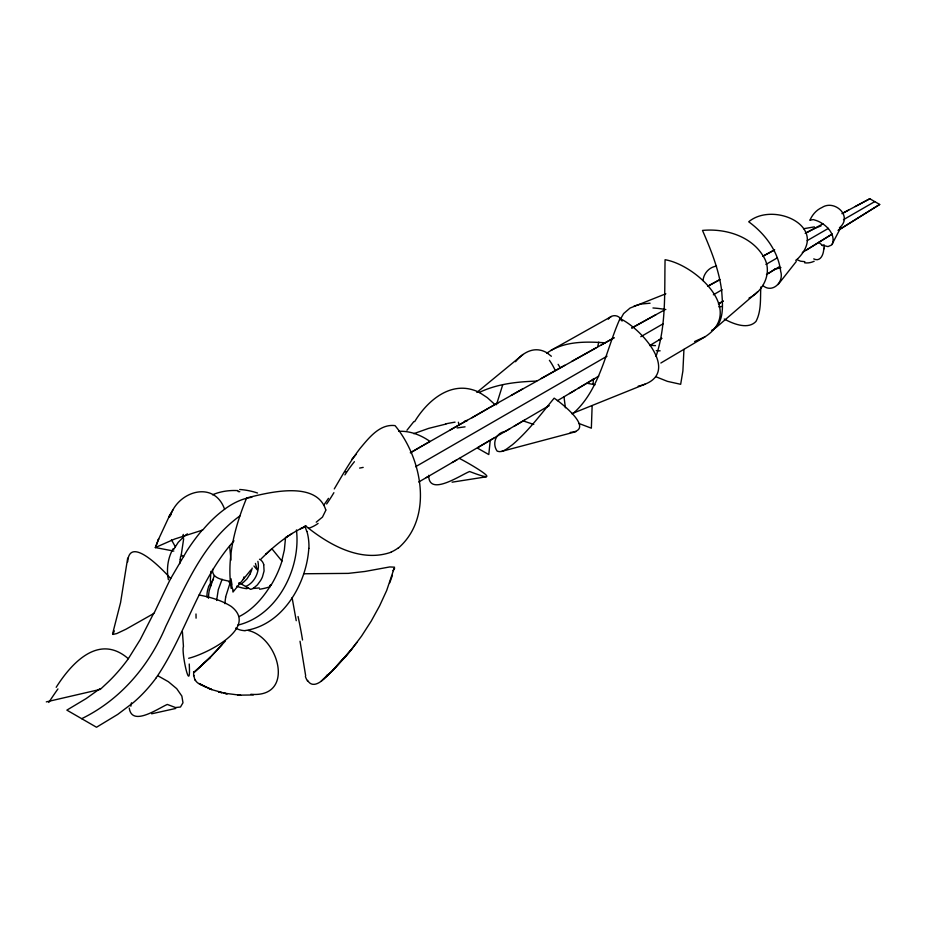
<?xml version="1.0" encoding="UTF-8"?>
<svg xmlns="http://www.w3.org/2000/svg" width="926" height="926" viewBox="0 0 926 926"><rect width="100%" height="100%" fill="white"/><g stroke="black" fill="none" stroke-linecap="round" stroke-linejoin="round"><path stroke-width="1.39" d="M173.81 551.074L155.336 547.544L174.597 539.059L202.377 530.158M760.813 286.979C760.211 298.45 761.519 310.939 755.986 321.438C747.988 329.957 733.045 323.822 724.248 319.019M129.258 708.089C131.851 727.049 158.358 708.274 167.317 704.443L175.489 707.545L180.477 707.036L182.978 702.765L181.855 696.074L176.716 688.666L168.358 681.698L157.651 675.644L155.765 678.307M114.326 630.907L112.868 634.449L116.722 633.581L125.982 629.217L153.959 613.394L168 583.982A275.554 162.42 -59.2 0 1 170.662 578.611L186.844 550.947A123.251 72.182 -59.2 0 1 202.308 529.973M285.578 537.277L284.351 550.009L281.782 560.855M683.944 349.426L682.89 371.002L680.668 384.302L667.38 381.35L655.828 376.72M592.119 406.364L591.355 428.182L578.831 423.437M216.626 600.476L218.281 589.677L222.101 579.271M308.809 548.389C306.494 584.028 282.754 625.108 245.043 630.571M823.978 245.367L824.013 244.684M593.057 384.464L593.45 378.584M193.661 671.697L193.638 675.772M823.746 248.214C823.862 253.689 820.737 262.44 813.722 258.898M490.178 440.961L488.789 454.55L477.561 448.184M181.033 556.352L183.672 538.747M233.387 590.383L233.202 591.436M127.684 558.123L120.554 602.664L112.567 633.928M212.621 569.316C211.452 579.039 224.254 579.815 230.968 581.69M703.019 280.613C703.61 273.425 709.27 267.024 716.527 266.132M210.873 571.354L210.306 581.215M428.703 475.316C428.576 497.1 460.754 474.957 469.632 471.508C509.092 486.763 469.737 463.579 459.319 458.382M225.539 597.212L230.528 581.54M597.721 346.59L598.752 342.145M209.565 589.48L214.265 575.706M496.452 404.731L502.76 384.684M252.196 568.066L251.467 570.59A17.501 10.14 -62.7 0 1 249.823 574.34M243.318 579.317L244.001 576.898M356.95 642.401L345.954 656.233L332.538 670.598L350.699 650.55L361.534 636.127L371.199 621.149L379.602 605.859L386.686 590.487L394.534 567.187L389.753 566.943L364.937 571.469L348.269 573.379L303.994 573.761M389.73 582.848L392.416 575.266M656.013 356.429C666.419 325.35 664.37 291.991 665.076 259.72C695.322 264.767 745.824 310.777 704.86 336.914L660.851 363.015M158.392 539.626L170.141 514.37M155.406 547.706L158.659 538.897L155.441 547.335M620.026 319.968L623.603 313.59L630.05 308.057L665.84 293.774M170.592 515.192C178.591 491.104 214.172 480.119 224.59 509.207A76.163 45.177 -60.2 0 1 251.837 497.274M208.477 586.528L213.466 579.167M394.615 568.321L392.937 570.671M153.693 613.278L140.243 639.6L128.274 658.803A111.479 63.906 -59.6 0 1 107.983 682.196L100.297 689.384L46.3 701.885M169.678 516.754L171.067 513.953M233.989 540.819C198.951 579.942 186.311 632.562 157.64 675.679M822.867 245.344L827.983 246.594L831.641 245.008L840.009 229.069M173.81 549.257L178.232 542.312L184.089 536.467M249.846 574.351L246.964 578.877L243.492 582.257A11.922 6.621 -62 0 1 242.577 582.836M171.055 513.189L168.856 517.136L172.873 509.948M832.381 244.047C836.224 233.051 824.059 222.483 814.73 220.041C813.283 218.548 808.201 221.592 810.238 219.566C812.623 214.334 816.755 209.762 822.091 207.436C834.303 199.437 852.429 215.561 840.357 227.009M334.286 488.916C342.412 475.165 350.248 461.171 360.017 448.508C368.837 438.01 379.706 423.703 395.043 425.613C421.967 457.988 433.819 517.24 398.33 548.088M270.901 585.047C263.042 597.826 252.775 609.794 239.139 616.577M414.651 421.654C426.481 402.058 448.439 382.172 473.105 389.939A85.505 57.933 -75.9 0 1 480.015 392.763M328.487 498.35L323.868 505.04M762.711 285.428C772.11 293.739 784.183 282.384 780.687 271.399C778.199 251.154 764.853 233.572 748.717 221.789C773.268 201.139 829.592 226.419 797.911 258.597M56.185 687.312C71.823 662.576 99.117 633.257 128.309 658.699M232.97 592.073L250.9 569.907M778.106 284.548L796.267 261.514M406.942 430.266L413.876 421.55M327.538 674.51C323.706 680.402 312.849 689.777 307.606 680.355M351.579 649.404L332.538 670.598M515.527 361.73C521.303 354.369 530.459 348.083 540.228 350.167A83.12 40.42 -82.2 0 1 547.59 353.223M351.764 459.435L356.059 454.516M608.336 319.204C611.345 314.169 618.753 314.597 621.277 319.84M225.423 640.977L209.207 658.455L194.298 672.091L210.341 657.24L194.298 672.172M712.742 329.911C724.896 321.692 722.523 303.913 721.713 291.169C719.132 269.917 710.925 249.916 702.498 230.424C725.151 228.247 751.576 236.003 763.591 256.745C772.863 271.619 763.904 290.995 749.03 298.068M209.207 658.455L221.731 645.04M840.113 227.252L839.373 227.97M261.063 558.98C273.645 546.375 287.616 534.742 303.844 527.149L300.383 528.781L305.939 526.419M327.723 675.297L334.02 669.197L326.033 676.721M266.445 553.655L265.889 554.176L271.283 549.268M323.267 679.29L329.494 673.526L321.253 681.085M715.983 327.63L757.7 291.713M797.494 258.967L795.735 260.368M476.844 392.427L522.993 354.484M100.158 688.55L86.176 698.563L66.857 710.126L96.512 727.246L117.729 714.397L133.263 702.66A100.077 58.107 -60.4 0 0 155.811 678.376M546.722 353.269C563.413 341.104 585.278 341.416 605.002 342.805M774.564 269.327L780.942 267.649M774.53 269.35L768.603 273.239M292.176 533.434L286.47 537.092L288.53 535.784M240.008 515.828C203.014 542.555 185.165 586.598 165.823 626.346C149.306 665.782 120.484 699.801 81.685 718.68M855.277 206.521L869.815 198.754L879.7 204.461L838.099 230.377M879.7 204.461L838.458 230.169M831.259 234.637L806.546 249.939M832.335 233.965L802.333 252.532M766.462 274.617L779.623 266.526M410.704 452.664L422.754 445.545M774.715 269.547L775.317 269.177M718.437 303.959L723.252 301.031M718.553 303.902L723.032 301.17M650.399 345.155L651.071 345.363M316.229 522.183L322.468 517.102L325.72 510.492A12.663 4.503 -33.9 0 0 325.732 509.913M649.682 345.583L661.777 338.291M658.872 340.05L661.685 338.36M598.763 376.095L557.383 400.715M569.49 393.538L575 390.263M577.963 388.503L586.852 383.214L595.071 384.776M587.813 382.635L594.55 378.618M472.005 417.811L488.824 408.019M547.127 406.792L548.91 405.738M548.852 405.773L452.305 462.479M514.092 426.296L522.391 421.399M524.66 420.068L523.225 420.913L533.758 424.444M478.129 447.397L493.801 438.218M426.226 477.642L457.004 459.736M418.714 482.006L428.703 476.207M415.589 466.716L607.016 356.197M640.792 336.694L663.317 323.683M713.356 294.792L722.118 289.734M765.906 264.454L777.169 257.949M807.194 240.621L828.469 228.34M843.482 219.67L874.757 201.613M509.937 428.726L505.955 431.03M410.299 452.745L498.431 402.567M423.784 444.955L430 441.436C420.925 435.07 410.021 430.729 398.793 431.319M505.295 431.4C495.63 432.882 491.856 443.751 497.169 451.136C502.806 453.427 508.142 447.559 512.425 444.735C528.341 431.157 540.9 414.211 554.165 398.157C561.399 403.018 596.031 430.15 570.242 432.43M450.001 430.058L467.167 420.288M511.372 395.275L522.808 388.827M489.9 407.405L614.042 337.84M550.958 350.398L611.31 316.53M541.27 378.445L564.767 365.284M596.182 347.759L571.793 361.36M601.136 345.004L613.915 337.874M632.111 327.827L656.048 314.608M631.706 328.059L664.555 309.932M704.86 336.914L694.581 341.52M707.626 286.296L719.942 279.583L707.985 286.111M762.885 256.224L774.692 249.823M762.769 256.294L773.789 250.321M805.18 233.375L822.959 223.826L821.999 224.335M841.908 213.663L848.725 210.017M842.672 213.258L869.815 198.754M805.747 233.074L811.836 229.937A87.773 52.794 -58.6 0 1 821.038 225.921M479.321 392.439C497.135 383.862 517.136 381.72 536.663 381.107M573.379 413.239C600.187 389.487 605.893 350.063 620.015 318.59C641.475 328.383 682.381 374.428 640.56 385.598M413.748 433.681L428.68 428.368L445.95 424.062M391.177 552.185C360.561 563.008 328.51 544.604 305.186 525.563M644.936 384.221L571.77 413.702M634.102 306.055L641.012 304.052L650.087 303.207M345.329 471.89L346.023 471.635M270.762 585.174L269.721 585.533M711.562 330.327L712.163 330.142M245.645 586.494C254.963 582.709 260.113 570.891 257.879 561.306M188.649 658.282C205.919 654.15 259.222 628.071 231.187 606.414C221.499 600.256 210.248 597.154 199.078 595.001M501.73 451.356L575.856 431.701M306.147 526.2L303.543 526.836M175.72 708.459L151.644 713.796M639.982 385.748L638.199 386.154M814.394 226.893L803.594 228.722M452.096 482.18L486.277 476.821M464.898 420.983L467.167 420.705M721.921 306.46L718.796 306.819M259.292 587.964L253.134 588.45M237.681 625.166C277.349 615.697 301.089 568.564 296.436 529.927M253.33 694.975L237.936 695.16M804.856 261.676L800.573 261.201L796.835 259.593M240.737 695.287L223.455 693.076L227.287 693.91M655.492 345.641L651.534 345.398M238.086 491.567L239.788 491.694M250.842 694.28C295.51 698.227 279.085 637.609 248.411 630.525M247.034 588.16L248.55 588.311M226.326 693.701L211.811 689.65L200.722 684.407L206.475 687.358L201.405 684.904M238.607 583.473L242.299 584.341L241.628 583.831M218.536 691.872L221.939 692.717L219.092 692M238.954 582.894L240.066 582.871M208.79 688.423L211.753 689.546L205.838 687.034M199.9 684.059L202.204 685.252L198.951 683.492M479.981 392.832L487.308 397.648L494.912 404.535M241.316 583.993L250.587 589.353A11.922 7.142 -57.9 0 0 253.608 588.103L257.382 584.896L260.576 580.544A17.501 10.047 -57.3 0 0 262.44 576.921L264.072 570.972L263.736 564.848M821.686 244.638L818.7 242.427M547.567 353.281L551.375 356.267M181.334 554.917L183.695 556.7M272.14 549.06L281.782 560.924M180.292 559.339L181.218 560.299M253.921 565.994L257.196 569.814L255.437 563.425M170.743 578.646C164.411 571.469 129.339 534.001 127.684 561.885M558.123 364.323L560.218 367.749M175.361 546.803L171.449 539.812M194.9 679.892L195.328 680.564M621.682 320.454L622.075 321.102M305.036 526.674L306.795 531.42M565.404 407.776L563.98 396.756M305.661 675.748L300.024 641.243M458.972 425.046L458.382 422.221M296.239 620.686L292.095 597.629M231.176 588.45C226.569 557.649 234.984 526.304 246.64 497.968C268.355 492.563 316.322 480.073 325.767 509.89M210.781 585.834L210.387 582.361M189.24 664C191.057 697.22 181.079 652.344 183.452 646.441L182.434 632.122M230.979 560.149L229.636 545.854M130.855 706.225A49.472 13.126 -58.4 0 1 131.492 702.822M196.069 618.174A98.943 6.54 -89.1 0 1 195.999 613.984M233.097 590.418A58.87 3.704 82.9 0 1 231.627 585.406M231.986 584.792A57.574 3.6 86.1 0 1 231.037 578.762M318.093 523.41A66.059 36.982 23 0 1 308.508 528.352M333.892 492.69A43.059 6.32 -62.2 0 1 326.635 503.987M398.238 547.937A41.589 39.123 -88 0 1 391.131 552.081M307.467 680.957A29.319 10.475 -86.3 0 1 305.383 676.478M298.045 616.531A95.76 19.978 81.5 0 1 302.536 640.005M245.008 630.687A52.03 31.334 -60.4 0 1 235.667 628.083M206.984 596.969A22.074 17.501 75 0 1 208.709 586.702M282.025 560.913A63.778 37.028 -61.7 0 1 270.971 585.336M246.964 588.693A35.697 31.195 -1.9 0 1 236.686 586.204M230.204 582.894A35.697 31.195 -1.9 0 1 229.011 582.095M270.392 586.586A45.004 33.903 1 0 1 259.627 589.225M239.707 489.484A64.588 56.359 25 0 1 257.521 493.014M212.552 494.785A55.155 43.036 21 0 1 237.97 490.606M182.596 537.693A60.063 22.976 -85.9 0 1 183.279 534.418M179.783 563.587A46.532 4.271 -82.9 0 1 180.558 556.572M168.382 579.745A45.987 40.327 62.3 0 1 173.116 548.748M184.019 536.397A59.391 49.217 36 0 1 187.399 533.874M202.481 530.32A89.949 52.597 -59.2 0 1 224.601 509.242M48.765 702.464A111.189 30.708 -55.3 0 1 57.933 688.932M200.317 684.21A75.342 24.018 -51.5 0 1 195.525 680.332M195.05 679.742A69.068 22.074 -48.9 0 1 193.974 675.448M263.806 564.779A23.185 12.756 -58.8 0 0 261.329 560.496A22.444 12.258 -59.9 0 0 259.477 559.246M224.96 603.694A43.696 25.778 -62.1 0 1 225.701 597.166M306.876 531.339A75.481 42.746 -58.7 0 1 308.948 548.308M208.454 598.265A43.765 24.655 -58 0 1 209.426 589.526M660.134 350.827A83.93 51.752 11.7 0 1 656.268 350.63M822.82 245.691A20.059 13.033 79.3 0 1 821.617 245.031M814.185 261.248A27.016 20.534 -76.8 0 1 804.659 262.822M824.302 245.841A16.61 3.507 -89.9 0 1 824.024 248.932M652.957 307.976A70.665 34.551 20.3 0 1 665.84 309.562M549.396 360.307A113.666 57.667 -76.2 0 1 554.871 369.671M457.12 427.951A97.739 25.152 -7.7 0 1 465.06 426.84M445.811 423.842A85.088 31.993 -7.6 0 1 455.048 422.152M363.189 467.399A99.811 4.132 -13.4 0 1 359.612 468.07M344.9 474.911A99.244 70.388 -52 0 1 354.415 461.68"/></g></svg>
